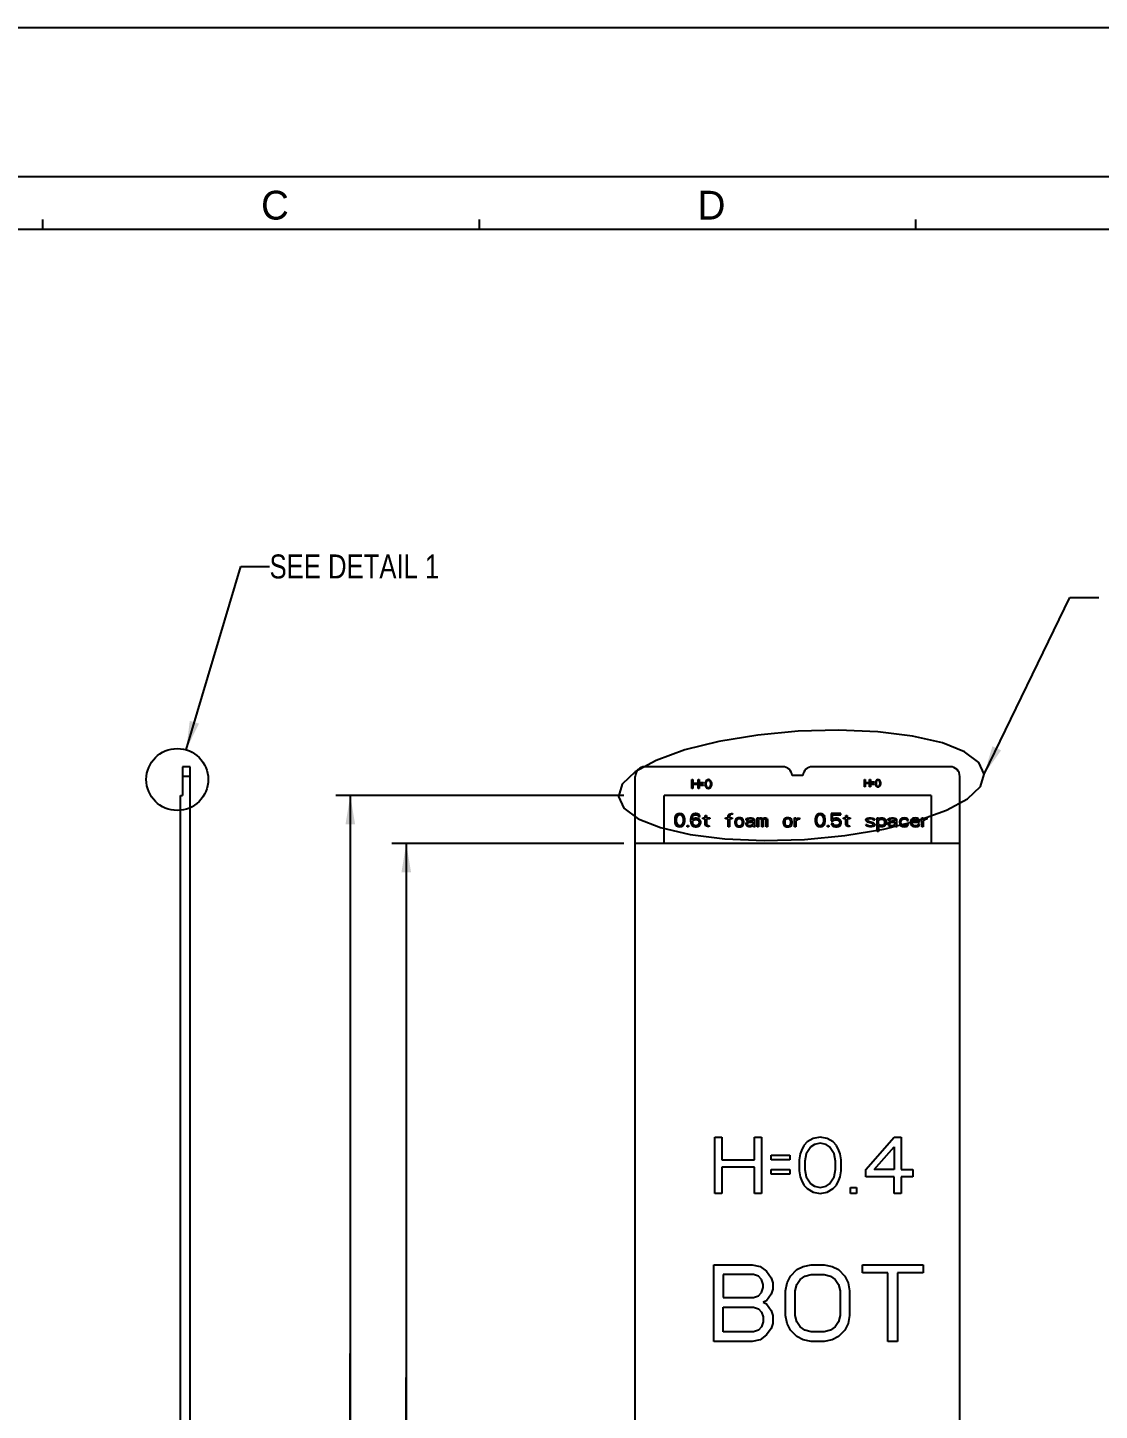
# Model space of a CAD drawing. Header units: millimetres. Extents: x 0 to 420, y 0 to 297.
# Drawn here: x 112.9 to 224.6, y 152.9 to 297 of the extents above; entities that cross this region are included whole.
import ezdxf

# ---------------------------------------------------------------- set-up
doc = ezdxf.new("R2010")
doc.units = ezdxf.units.MM
doc.header["$LTSCALE"] = 23.1
doc.layers.get('0').update_dxf_attribs({"linetype": 'CONTINUOUS'})
doc.layers.add('ASSEM_MEM', color=7, linetype='CONTINUOUS')
doc.layers.add('DETAIL', color=7, linetype='CONTINUOUS')
doc.styles.get("Standard").update_dxf_attribs({"font": 'txt', "width": 0.8})
doc.styles.add('TEXTSTYLE_2', font='txt')
doc.dimstyles.new('DIMSTYLE_7', dxfattribs={"dimtxt": 2.5, "dimasz": 3, "dimexe": 1.5, "dimexo": 1.2, "dimtad": 1, "dimdec": 1, "dimdsep": 46, "dimtxsty": 'STANDARD', "dimblk": '_FILLED', "dimblk1": '_FILLED', "dimblk2": '_FILLED', "dimcen": 0.09, "dimazin": 2, "dimtp": 0.1, "dimtm": 0.1, "dimtfac": 1, "dimtdec": 1, "dimtofl": 0, "dimtmove": 0, "dimatfit": 3, "dimldrblk": '_FILLED', "dimfxl": 1, "dimtolj": 1, "dimarcsym": 0})
doc.dimstyles.get("Standard").update_dxf_attribs({"dimtxt": 2.5, "dimasz": 3, "dimexe": 1.5, "dimexo": 1.2, "dimtad": 1, "dimdsep": 46, "dimtxsty": 'STANDARD', "dimblk": '_FILLED', "dimblk1": '_FILLED', "dimblk2": '_FILLED', "dimcen": 0.09, "dimazin": 2, "dimtol": 1, "dimtp": 0.01, "dimtm": 0.01, "dimtfac": 1, "dimtofl": 0, "dimtmove": 0, "dimatfit": 3, "dimldrblk": '_FILLED', "dimfxl": 1, "dimtolj": 1, "dimarcsym": 0})

# ---------------------------------------------------------------- blocks, each defined once
blk = doc.blocks.new('_FILLED')
at = {"color": 0, "linetype": 'BYBLOCK'}
blk.add_solid([(0, 0), (-1, 0.167), (-1, -0.167)], dxfattribs=at)
blk = doc.blocks.new('*D23')
at = {"color": 7, "linetype": 'CONTINUOUS'}
for p, q in [((175.05, 211.96), (150.88, 211.96)), ((152.38, 211.96), (152.38, 156.31)), ((152.38, 100.66), (152.38, 156.31)), ((152.38, 156.31), (152.38, 87.82)), ((178.46, 100.66), (150.88, 100.66))]:
    blk.add_line(p, q, dxfattribs=at)
at = {"color": 7, "linetype": 'CONTINUOUS', "xscale": 3, "yscale": 3, "zscale": 3}
for p, rotation in [((152.38, 211.96), 90), ((152.38, 100.66), 270)]:
    blk.add_blockref('_FILLED', p, dxfattribs=dict(at, rotation=rotation))
at = {"color": 7, "linetype": 'CONTINUOUS', "insert": (149.26, 97.82), "char_height": 2.5, "width": 10, "attachment_point": 3, "rotation": 90, "line_spacing_factor": 0.9}
blk.add_mtext('111.3', dxfattribs=at)
blk = doc.blocks.new('*D24')
at = {"color": 7, "linetype": 'CONTINUOUS'}
for p, q in [((175.05, 216.96), (145.05, 216.96)), ((146.55, 216.96), (146.55, 158.81)), ((146.55, 100.66), (146.55, 158.81)), ((146.55, 158.81), (146.55, 88.37)), ((178.46, 100.66), (145.05, 100.66))]:
    blk.add_line(p, q, dxfattribs=at)
at = {"color": 7, "linetype": 'CONTINUOUS', "xscale": 3, "yscale": 3, "zscale": 3}
for p, rotation in [((146.55, 216.96), 90), ((146.55, 100.66), 270)]:
    blk.add_blockref('_FILLED', p, dxfattribs=dict(at, rotation=rotation))
at = {"color": 7, "linetype": 'CONTINUOUS', "insert": (143.43, 98.37), "char_height": 2.5, "width": 10, "attachment_point": 3, "rotation": 90, "line_spacing_factor": 0.9}
blk.add_mtext('116.3', dxfattribs=at)

msp = doc.modelspace()

# ---------------------------------------------------------------- linework, layer by layer
at = {"color": 7, "linetype": 'CONTINUOUS'}
for p, q in [((0, 297), (420, 297)), ((19, 281.5), (401, 281.5)), ((114.5, 276), (114.5, 277)), ((160, 276), (160, 277)), ((205.5, 276), (205.5, 277)), ((23.5, 276), (396, 276))]:
    msp.add_line(p, q, dxfattribs=at)
msp.add_lwpolyline([(212.609, 219.196), (212.063, 220.41), (210.568, 221.528), (208.254, 222.45), (205.149, 223.166), (201.525, 223.613), (197.427, 223.786), (193.214, 223.669), (189.018, 223.274), (184.971, 222.606), (181.428, 221.723), (178.433, 220.636), (176.247, 219.439), (174.899, 218.149), (174.504, 216.877), (175.05, 215.662), (176.545, 214.545), (178.86, 213.622), (181.965, 212.906), (185.588, 212.459), (189.686, 212.287), (193.899, 212.404), (198.096, 212.798), (202.142, 213.467), (205.685, 214.35), (208.68, 215.437), (210.866, 216.633), (212.215, 217.924), (212.609, 219.196)], dxfattribs=at)
msp.add_circle((128.518, 218.641), 3.227, dxfattribs=at)
at = {"layer": 'ASSEM_MEM', "color": 7, "linetype": 'CONTINUOUS'}
for p, q in [((129.054, 219.965), (129.054, 216.965)), ((129.854, 219.965), (129.054, 219.965)), ((129.854, 88.965), (129.854, 219.965)), ((191.615, 219.965), (177.247, 219.965)), ((193.71, 219.065), (192.61, 219.065)), ((209.072, 219.965), (194.705, 219.965)), ((129.854, 218.965), (129.054, 218.965)), ((176.247, 89.965), (176.247, 218.965)), ((182.143, 217.706), (182.143, 218.626)), ((182.143, 218.626), (182.258, 218.626)), ((182.258, 217.706), (182.143, 217.706)), ((182.258, 218.626), (182.258, 218.254)), ((182.258, 218.254), (182.795, 218.254)), ((182.258, 218.136), (182.258, 217.706)), ((182.795, 218.136), (182.258, 218.136)), ((182.795, 218.254), (182.795, 218.626)), ((182.795, 218.626), (182.91, 218.626)), ((182.795, 217.706), (182.795, 218.136)), ((182.91, 217.706), (182.795, 217.706)), ((182.91, 218.626), (182.91, 217.706)), ((183.063, 218.254), (183.063, 218.332)), ((183.063, 218.332), (183.37, 218.332)), ((183.37, 218.254), (183.063, 218.254)), ((183.063, 218.019), (183.063, 218.097)), ((183.063, 218.097), (183.37, 218.097)), ((183.37, 218.019), (183.063, 218.019)), ((183.37, 218.332), (183.37, 218.254)), ((183.37, 218.097), (183.37, 218.019)), ((183.543, 218.352), (183.523, 218.254)), ((183.523, 218.254), (183.523, 218.078)), ((183.523, 218.078), (183.543, 217.98)), ((183.562, 218.41), (183.543, 218.352)), ((183.543, 217.98), (183.562, 217.921)), ((183.6, 218.489), (183.562, 218.41)), ((183.562, 217.921), (183.6, 217.843)), ((183.658, 218.547), (183.6, 218.489)), ((183.6, 217.843), (183.658, 217.784)), ((183.638, 218.352), (183.619, 218.234)), ((183.619, 218.234), (183.619, 218.097)), ((183.619, 218.097), (183.638, 217.98)), ((183.715, 218.469), (183.638, 218.352)), ((183.638, 217.98), (183.715, 217.862)), ((183.753, 218.606), (183.658, 218.547)), ((183.658, 217.784), (183.753, 217.725)), ((183.773, 218.508), (183.715, 218.469)), ((183.715, 217.862), (183.773, 217.823)), ((183.868, 218.626), (183.753, 218.606)), ((183.753, 217.725), (183.868, 217.706)), ((183.868, 218.528), (183.773, 218.508)), ((183.773, 217.823), (183.868, 217.804)), ((183.983, 218.606), (183.868, 218.626)), ((183.964, 218.508), (183.868, 218.528)), ((183.868, 217.804), (183.964, 217.823)), ((183.868, 217.706), (183.983, 217.725)), ((184.022, 218.469), (183.964, 218.508)), ((183.964, 217.823), (184.022, 217.862)), ((184.079, 218.547), (183.983, 218.606)), ((183.983, 217.725), (184.079, 217.784)), ((184.098, 218.352), (184.022, 218.469)), ((184.022, 217.862), (184.098, 217.98)), ((184.137, 218.489), (184.079, 218.547)), ((184.079, 217.784), (184.137, 217.843)), ((184.118, 218.234), (184.098, 218.352)), ((184.098, 217.98), (184.118, 218.097)), ((184.118, 218.097), (184.118, 218.234)), ((184.175, 218.41), (184.137, 218.489)), ((184.137, 217.843), (184.175, 217.921)), ((184.194, 218.352), (184.175, 218.41)), ((184.175, 217.921), (184.194, 217.98)), ((184.213, 218.254), (184.194, 218.352)), ((184.194, 217.98), (184.213, 218.078)), ((184.213, 218.078), (184.213, 218.254)), ((200.127, 217.866), (200.127, 218.626)), ((200.127, 218.626), (200.222, 218.626)), ((200.222, 217.866), (200.127, 217.866)), ((200.222, 218.626), (200.222, 218.318)), ((200.222, 218.318), (200.665, 218.318)), ((200.222, 218.221), (200.222, 217.866)), ((200.665, 218.221), (200.222, 218.221)), ((200.665, 218.318), (200.665, 218.626)), ((200.665, 218.626), (200.76, 218.626)), ((200.665, 217.866), (200.665, 218.221)), ((200.76, 217.866), (200.665, 217.866)), ((200.76, 218.626), (200.76, 217.866)), ((200.887, 218.318), (200.887, 218.383)), ((200.887, 218.383), (201.14, 218.383)), ((201.14, 218.318), (200.887, 218.318)), ((200.887, 218.124), (200.887, 218.189)), ((200.887, 218.189), (201.14, 218.189)), ((201.14, 218.124), (200.887, 218.124)), ((201.14, 218.383), (201.14, 218.318)), ((201.14, 218.189), (201.14, 218.124)), ((201.283, 218.399), (201.267, 218.318)), ((201.267, 218.318), (201.267, 218.173)), ((201.267, 218.173), (201.283, 218.092)), ((201.299, 218.448), (201.283, 218.399)), ((201.283, 218.092), (201.299, 218.044)), ((201.33, 218.512), (201.299, 218.448)), ((201.299, 218.044), (201.33, 217.979)), ((201.378, 218.561), (201.33, 218.512)), ((201.33, 217.979), (201.378, 217.93)), ((201.362, 218.399), (201.346, 218.302)), ((201.346, 218.302), (201.346, 218.189)), ((201.346, 218.189), (201.362, 218.092)), ((201.425, 218.496), (201.362, 218.399)), ((201.362, 218.092), (201.425, 217.995)), ((201.457, 218.609), (201.378, 218.561)), ((201.378, 217.93), (201.457, 217.882)), ((201.473, 218.529), (201.425, 218.496)), ((201.425, 217.995), (201.473, 217.963)), ((201.552, 218.626), (201.457, 218.609)), ((201.457, 217.882), (201.552, 217.866)), ((201.552, 218.545), (201.473, 218.529)), ((201.473, 217.963), (201.552, 217.946)), ((201.647, 218.609), (201.552, 218.626)), ((201.631, 218.529), (201.552, 218.545)), ((201.552, 217.946), (201.631, 217.963)), ((201.552, 217.866), (201.647, 217.882)), ((201.679, 218.496), (201.631, 218.529)), ((201.631, 217.963), (201.679, 217.995)), ((201.726, 218.561), (201.647, 218.609)), ((201.647, 217.882), (201.726, 217.93)), ((201.742, 218.399), (201.679, 218.496)), ((201.679, 217.995), (201.742, 218.092)), ((201.774, 218.512), (201.726, 218.561)), ((201.726, 217.93), (201.774, 217.979)), ((201.758, 218.302), (201.742, 218.399)), ((201.742, 218.092), (201.758, 218.189)), ((201.758, 218.189), (201.758, 218.302)), ((201.805, 218.448), (201.774, 218.512)), ((201.774, 217.979), (201.805, 218.044)), ((201.821, 218.399), (201.805, 218.448)), ((201.805, 218.044), (201.821, 218.092)), ((201.837, 218.318), (201.821, 218.399)), ((201.821, 218.092), (201.837, 218.173)), ((201.837, 218.173), (201.837, 218.318)), ((210.072, 89.965), (210.072, 218.965)), ((128.854, 88.965), (128.854, 216.965)), ((128.854, 216.965), (129.054, 216.965)), ((179.247, 211.965), (179.247, 216.965)), ((207.072, 216.965), (179.247, 216.965)), ((207.072, 216.965), (207.072, 211.965)), ((180.417, 214.776), (180.387, 214.687)), ((180.475, 214.896), (180.417, 214.776)), ((180.562, 214.985), (180.475, 214.896)), ((180.65, 214.866), (180.533, 214.687)), ((180.708, 215.074), (180.562, 214.985)), ((180.737, 214.925), (180.65, 214.866)), ((180.883, 215.104), (180.708, 215.074)), ((180.883, 214.955), (180.737, 214.925)), ((181.058, 215.074), (180.883, 215.104)), ((181.029, 214.925), (180.883, 214.955)), ((181.117, 214.866), (181.029, 214.925)), ((181.204, 214.985), (181.058, 215.074)), ((181.233, 214.687), (181.117, 214.866)), ((181.292, 214.896), (181.204, 214.985)), ((181.35, 214.776), (181.292, 214.896)), ((181.379, 214.687), (181.35, 214.776)), ((182.108, 214.866), (182.05, 214.717)), ((182.196, 214.985), (182.108, 214.866)), ((182.342, 215.074), (182.196, 214.985)), ((182.196, 214.687), (182.225, 214.776)), ((182.225, 214.776), (182.283, 214.866)), ((182.283, 214.866), (182.371, 214.925)), ((182.487, 215.104), (182.342, 215.074)), ((182.371, 214.925), (182.458, 214.955)), ((182.458, 214.955), (182.633, 214.955)), ((182.604, 215.104), (182.487, 215.104)), ((182.75, 215.074), (182.604, 215.104)), ((182.633, 214.955), (182.721, 214.925)), ((182.721, 214.925), (182.808, 214.866)), ((182.896, 214.985), (182.75, 215.074)), ((182.808, 214.866), (182.867, 214.776)), ((182.867, 214.776), (183.012, 214.776)), ((182.983, 214.866), (182.896, 214.985)), ((183.012, 214.776), (182.983, 214.866)), ((183.537, 214.657), (183.537, 214.896)), ((183.537, 214.896), (183.683, 214.896)), ((183.683, 214.896), (183.683, 214.657)), ((185.929, 214.836), (185.958, 214.925)), ((185.929, 214.657), (185.929, 214.836)), ((185.958, 214.925), (186.017, 215.015)), ((186.017, 215.015), (186.133, 215.074)), ((186.104, 214.896), (186.075, 214.806)), ((186.075, 214.806), (186.075, 214.657)), ((186.162, 214.955), (186.104, 214.896)), ((186.133, 215.074), (186.279, 215.104)), ((186.221, 214.985), (186.162, 214.955)), ((186.396, 215.015), (186.221, 214.985)), ((186.279, 215.104), (186.396, 215.104)), ((186.396, 215.104), (186.396, 215.015)), ((195.058, 214.776), (195.029, 214.687)), ((195.117, 214.896), (195.058, 214.776)), ((195.204, 214.985), (195.117, 214.896)), ((195.292, 214.866), (195.175, 214.687)), ((195.35, 215.074), (195.204, 214.985)), ((195.379, 214.925), (195.292, 214.866)), ((195.525, 215.104), (195.35, 215.074)), ((195.525, 214.955), (195.379, 214.925)), ((195.7, 215.074), (195.525, 215.104)), ((195.671, 214.925), (195.525, 214.955)), ((195.758, 214.866), (195.671, 214.925)), ((195.846, 214.985), (195.7, 215.074)), ((195.875, 214.687), (195.758, 214.866)), ((195.933, 214.896), (195.846, 214.985)), ((195.992, 214.776), (195.933, 214.896)), ((196.021, 214.687), (195.992, 214.776)), ((196.662, 215.104), (196.662, 214.33)), ((197.654, 215.104), (196.662, 215.104)), ((196.808, 214.478), (196.808, 214.955)), ((196.808, 214.955), (197.654, 214.955)), ((197.654, 214.955), (197.654, 215.104)), ((198.179, 214.657), (198.179, 214.896)), ((198.179, 214.896), (198.325, 214.896)), ((198.325, 214.896), (198.325, 214.657)), ((180.387, 214.687), (180.358, 214.538)), ((180.358, 214.538), (180.358, 214.27)), ((180.358, 214.27), (180.387, 214.121)), ((180.387, 214.121), (180.417, 214.032)), ((180.417, 214.032), (180.475, 213.913)), ((180.475, 213.913), (180.562, 213.823)), ((180.533, 214.687), (180.504, 214.508)), ((180.504, 214.508), (180.504, 214.3)), ((180.504, 214.3), (180.533, 214.121)), ((180.533, 214.121), (180.65, 213.942)), ((180.562, 213.823), (180.708, 213.734)), ((180.65, 213.942), (180.737, 213.883)), ((180.708, 213.734), (180.883, 213.704)), ((180.737, 213.883), (180.883, 213.853)), ((180.883, 213.853), (181.029, 213.883)), ((180.883, 213.704), (181.058, 213.734)), ((181.029, 213.883), (181.117, 213.942)), ((181.058, 213.734), (181.204, 213.823)), ((181.117, 213.942), (181.233, 214.121)), ((181.204, 213.823), (181.292, 213.913)), ((181.262, 214.508), (181.233, 214.687)), ((181.233, 214.121), (181.262, 214.3)), ((181.262, 214.3), (181.262, 214.508)), ((181.292, 213.913), (181.35, 214.032)), ((181.35, 214.032), (181.379, 214.121)), ((181.408, 214.538), (181.379, 214.687)), ((181.379, 214.121), (181.408, 214.27)), ((181.408, 214.27), (181.408, 214.538)), ((181.642, 213.704), (181.642, 213.853)), ((181.642, 213.853), (181.787, 213.853)), ((181.787, 213.704), (181.642, 213.704)), ((181.787, 213.853), (181.787, 213.704)), ((182.05, 214.717), (182.021, 214.508)), ((182.021, 214.508), (182.021, 214.3)), ((182.021, 214.3), (182.05, 214.091)), ((182.05, 214.091), (182.108, 213.942)), ((182.108, 213.942), (182.196, 213.823)), ((182.167, 214.508), (182.196, 214.687)), ((182.342, 214.568), (182.167, 214.449)), ((182.167, 214.449), (182.167, 214.508)), ((182.225, 214.3), (182.196, 214.21)), ((182.196, 214.21), (182.196, 214.121)), ((182.196, 214.121), (182.225, 214.032)), ((182.196, 213.823), (182.342, 213.734)), ((182.283, 214.359), (182.225, 214.3)), ((182.225, 214.032), (182.283, 213.942)), ((182.371, 214.419), (182.283, 214.359)), ((182.283, 213.942), (182.371, 213.883)), ((182.487, 214.598), (182.342, 214.568)), ((182.342, 213.734), (182.487, 213.704)), ((182.458, 214.449), (182.371, 214.419)), ((182.371, 213.883), (182.458, 213.853)), ((182.662, 214.449), (182.458, 214.449)), ((182.458, 213.853), (182.662, 213.853)), ((182.633, 214.598), (182.487, 214.598)), ((182.487, 213.704), (182.633, 213.704)), ((182.779, 214.568), (182.633, 214.598)), ((182.633, 213.704), (182.779, 213.734)), ((182.75, 214.419), (182.662, 214.449)), ((182.662, 213.853), (182.75, 213.883)), ((182.837, 214.359), (182.75, 214.419)), ((182.75, 213.883), (182.837, 213.942)), ((182.925, 214.478), (182.779, 214.568)), ((182.779, 213.734), (182.925, 213.823)), ((182.896, 214.3), (182.837, 214.359)), ((182.837, 213.942), (182.896, 214.032)), ((182.925, 214.21), (182.896, 214.3)), ((182.896, 214.032), (182.925, 214.121)), ((183.012, 214.389), (182.925, 214.478)), ((182.925, 214.121), (182.925, 214.21)), ((182.925, 213.823), (183.012, 213.942)), ((183.071, 214.24), (183.012, 214.389)), ((183.012, 213.942), (183.071, 214.091)), ((183.071, 214.091), (183.071, 214.24)), ((183.304, 214.538), (183.304, 214.657)), ((183.304, 214.657), (183.537, 214.657)), ((183.537, 214.538), (183.304, 214.538)), ((183.537, 213.942), (183.537, 214.538)), ((183.596, 213.823), (183.537, 213.942)), ((183.683, 213.764), (183.596, 213.823)), ((183.683, 214.657), (184.004, 214.657)), ((183.683, 214.538), (183.683, 214.002)), ((184.004, 214.538), (183.683, 214.538)), ((183.683, 214.002), (183.712, 213.913)), ((183.771, 213.734), (183.683, 213.764)), ((183.712, 213.913), (183.8, 213.853)), ((183.946, 213.704), (183.771, 213.734)), ((183.8, 213.853), (183.946, 213.823)), ((183.946, 213.823), (183.946, 213.704)), ((184.004, 214.657), (184.004, 214.538)), ((185.637, 214.538), (185.637, 214.657)), ((185.637, 214.657), (185.929, 214.657)), ((185.929, 214.538), (185.637, 214.538)), ((185.929, 213.704), (185.929, 214.538)), ((186.075, 213.704), (185.929, 213.704)), ((186.075, 214.657), (186.337, 214.657)), ((186.075, 214.538), (186.075, 213.704)), ((186.337, 214.538), (186.075, 214.538)), ((186.337, 214.657), (186.337, 214.538)), ((186.658, 214.359), (186.629, 214.24)), ((186.629, 214.24), (186.629, 214.121)), ((186.629, 214.121), (186.687, 213.913)), ((186.687, 214.449), (186.658, 214.359)), ((186.746, 214.538), (186.687, 214.449)), ((186.687, 213.913), (186.746, 213.823)), ((186.804, 214.598), (186.746, 214.538)), ((186.746, 213.823), (186.804, 213.764)), ((186.804, 214.359), (186.775, 214.24)), ((186.775, 214.24), (186.775, 214.121)), ((186.775, 214.121), (186.804, 214.002)), ((186.862, 214.627), (186.804, 214.598)), ((186.862, 214.449), (186.804, 214.359)), ((186.804, 214.002), (186.862, 213.913)), ((186.804, 213.764), (186.862, 213.734)), ((186.979, 214.657), (186.862, 214.627)), ((186.921, 214.508), (186.862, 214.449)), ((186.862, 213.913), (186.921, 213.853)), ((186.862, 213.734), (186.979, 213.704)), ((187.037, 214.538), (186.921, 214.508)), ((186.921, 213.853), (187.037, 213.823)), ((187.212, 214.657), (186.979, 214.657)), ((186.979, 213.704), (187.212, 213.704)), ((187.154, 214.538), (187.037, 214.538)), ((187.037, 213.823), (187.154, 213.823)), ((187.271, 214.508), (187.154, 214.538)), ((187.154, 213.823), (187.271, 213.853)), ((187.329, 214.627), (187.212, 214.657)), ((187.212, 213.704), (187.329, 213.734)), ((187.329, 214.449), (187.271, 214.508)), ((187.271, 213.853), (187.329, 213.913)), ((187.387, 214.598), (187.329, 214.627)), ((187.387, 214.359), (187.329, 214.449)), ((187.329, 213.913), (187.387, 214.002)), ((187.329, 213.734), (187.387, 213.764)), ((187.446, 214.538), (187.387, 214.598)), ((187.417, 214.24), (187.387, 214.359)), ((187.387, 214.002), (187.417, 214.121)), ((187.387, 213.764), (187.446, 213.823)), ((187.417, 214.121), (187.417, 214.24)), ((187.504, 214.449), (187.446, 214.538)), ((187.446, 213.823), (187.504, 213.913)), ((187.533, 214.359), (187.504, 214.449)), ((187.504, 213.913), (187.562, 214.121)), ((187.562, 214.24), (187.533, 214.359)), ((187.562, 214.121), (187.562, 214.24)), ((187.796, 214.478), (187.825, 214.538)), ((187.796, 214.419), (187.796, 214.478)), ((187.942, 214.419), (187.796, 214.419)), ((187.796, 214.061), (187.854, 214.181)), ((187.796, 213.972), (187.796, 214.061)), ((187.825, 213.853), (187.796, 213.972)), ((187.825, 214.538), (187.883, 214.598)), ((187.912, 213.764), (187.825, 213.853)), ((187.854, 214.181), (187.912, 214.24)), ((187.883, 214.598), (187.942, 214.627)), ((187.912, 214.24), (188.029, 214.3)), ((187.971, 213.734), (187.912, 213.764)), ((187.942, 214.627), (188.146, 214.657)), ((187.971, 214.478), (187.942, 214.419)), ((187.942, 214.002), (187.971, 214.091)), ((187.942, 213.942), (187.942, 214.002)), ((187.971, 213.883), (187.942, 213.942)), ((188.029, 214.508), (187.971, 214.478)), ((187.971, 214.091), (188.029, 214.151)), ((188.087, 213.823), (187.971, 213.883)), ((188.087, 213.704), (187.971, 213.734)), ((188.146, 214.538), (188.029, 214.508)), ((188.029, 214.3), (188.204, 214.33)), ((188.029, 214.151), (188.087, 214.181)), ((188.087, 214.181), (188.204, 214.21)), ((188.262, 213.823), (188.087, 213.823)), ((188.262, 213.704), (188.087, 213.704)), ((188.146, 214.657), (188.321, 214.657)), ((188.321, 214.538), (188.146, 214.538)), ((188.204, 214.33), (188.525, 214.33)), ((188.204, 214.21), (188.525, 214.21)), ((188.408, 213.883), (188.262, 213.823)), ((188.408, 213.734), (188.262, 213.704)), ((188.321, 214.657), (188.496, 214.627)), ((188.437, 214.508), (188.321, 214.538)), ((188.496, 213.972), (188.408, 213.883)), ((188.496, 213.793), (188.408, 213.734)), ((188.496, 214.478), (188.437, 214.508)), ((188.496, 214.627), (188.583, 214.568)), ((188.525, 214.419), (188.496, 214.478)), ((188.525, 214.032), (188.496, 213.972)), ((188.525, 213.853), (188.496, 213.793)), ((188.525, 214.33), (188.525, 214.419)), ((188.525, 214.21), (188.525, 214.032)), ((188.554, 213.764), (188.525, 213.853)), ((188.583, 213.704), (188.554, 213.764)), ((188.583, 214.568), (188.642, 214.508)), ((188.729, 213.704), (188.583, 213.704)), ((188.642, 214.508), (188.671, 214.419)), ((188.671, 214.419), (188.671, 213.942)), ((188.671, 213.942), (188.7, 213.793)), ((188.7, 213.793), (188.729, 213.704)), ((188.962, 213.704), (188.962, 214.657)), ((188.962, 214.657), (189.108, 214.657)), ((189.108, 213.704), (188.962, 213.704)), ((189.108, 214.657), (189.108, 214.568)), ((189.108, 214.568), (189.167, 214.627)), ((189.167, 214.508), (189.108, 214.449)), ((189.108, 214.449), (189.108, 213.704)), ((189.167, 214.627), (189.254, 214.657)), ((189.254, 214.538), (189.167, 214.508)), ((189.254, 214.657), (189.371, 214.657)), ((189.312, 214.538), (189.254, 214.538)), ((189.371, 214.508), (189.312, 214.538)), ((189.371, 214.657), (189.458, 214.627)), ((189.4, 214.478), (189.371, 214.508)), ((189.429, 214.419), (189.4, 214.478)), ((189.429, 213.704), (189.429, 214.419)), ((189.575, 213.704), (189.429, 213.704)), ((189.458, 214.627), (189.546, 214.538)), ((189.546, 214.538), (189.633, 214.627)), ((189.604, 214.478), (189.575, 214.419)), ((189.575, 214.419), (189.575, 213.704)), ((189.633, 214.508), (189.604, 214.478)), ((189.633, 214.627), (189.721, 214.657)), ((189.692, 214.538), (189.633, 214.508)), ((189.779, 214.538), (189.692, 214.538)), ((189.721, 214.657), (189.837, 214.657)), ((189.837, 214.508), (189.779, 214.538)), ((189.837, 214.657), (189.925, 214.627)), ((189.867, 214.478), (189.837, 214.508)), ((189.896, 214.419), (189.867, 214.478)), ((189.896, 213.704), (189.896, 214.419)), ((190.042, 213.704), (189.896, 213.704)), ((189.925, 214.627), (189.983, 214.568)), ((189.983, 214.568), (190.042, 214.419)), ((190.042, 214.419), (190.042, 213.704)), ((191.704, 214.359), (191.675, 214.24)), ((191.675, 214.24), (191.675, 214.121)), ((191.675, 214.121), (191.733, 213.913)), ((191.733, 214.449), (191.704, 214.359)), ((191.792, 214.538), (191.733, 214.449)), ((191.733, 213.913), (191.792, 213.823)), ((191.85, 214.598), (191.792, 214.538)), ((191.792, 213.823), (191.85, 213.764)), ((191.85, 214.359), (191.821, 214.24)), ((191.821, 214.24), (191.821, 214.121)), ((191.821, 214.121), (191.85, 214.002)), ((191.908, 214.627), (191.85, 214.598)), ((191.908, 214.449), (191.85, 214.359)), ((191.85, 214.002), (191.908, 213.913)), ((191.85, 213.764), (191.908, 213.734)), ((192.025, 214.657), (191.908, 214.627)), ((191.967, 214.508), (191.908, 214.449)), ((191.908, 213.913), (191.967, 213.853)), ((191.908, 213.734), (192.025, 213.704)), ((192.083, 214.538), (191.967, 214.508)), ((191.967, 213.853), (192.083, 213.823)), ((192.258, 214.657), (192.025, 214.657)), ((192.025, 213.704), (192.258, 213.704)), ((192.2, 214.538), (192.083, 214.538)), ((192.083, 213.823), (192.2, 213.823)), ((192.317, 214.508), (192.2, 214.538)), ((192.2, 213.823), (192.317, 213.853)), ((192.375, 214.627), (192.258, 214.657)), ((192.258, 213.704), (192.375, 213.734)), ((192.375, 214.449), (192.317, 214.508)), ((192.317, 213.853), (192.375, 213.913)), ((192.433, 214.598), (192.375, 214.627)), ((192.433, 214.359), (192.375, 214.449)), ((192.375, 213.913), (192.433, 214.002)), ((192.375, 213.734), (192.433, 213.764)), ((192.492, 214.538), (192.433, 214.598)), ((192.462, 214.24), (192.433, 214.359)), ((192.433, 214.002), (192.462, 214.121)), ((192.433, 213.764), (192.492, 213.823)), ((192.462, 214.121), (192.462, 214.24)), ((192.55, 214.449), (192.492, 214.538)), ((192.492, 213.823), (192.55, 213.913)), ((192.579, 214.359), (192.55, 214.449)), ((192.55, 213.913), (192.608, 214.121)), ((192.608, 214.24), (192.579, 214.359)), ((192.608, 214.121), (192.608, 214.24)), ((192.842, 213.704), (192.842, 214.657)), ((192.842, 214.657), (192.987, 214.657)), ((192.987, 213.704), (192.842, 213.704)), ((192.987, 214.657), (192.987, 214.478)), ((192.987, 214.478), (193.046, 214.538)), ((193.075, 214.419), (192.987, 214.3)), ((192.987, 214.3), (192.987, 213.704)), ((193.046, 214.538), (193.133, 214.598)), ((193.192, 214.478), (193.075, 214.419)), ((193.133, 214.598), (193.221, 214.627)), ((193.367, 214.508), (193.192, 214.478)), ((193.221, 214.627), (193.367, 214.657)), ((193.367, 214.657), (193.367, 214.508)), ((195.029, 214.687), (195, 214.538)), ((195, 214.538), (195, 214.27)), ((195, 214.27), (195.029, 214.121)), ((195.029, 214.121), (195.058, 214.032)), ((195.058, 214.032), (195.117, 213.913)), ((195.117, 213.913), (195.204, 213.823)), ((195.175, 214.687), (195.146, 214.508)), ((195.146, 214.508), (195.146, 214.3)), ((195.146, 214.3), (195.175, 214.121)), ((195.175, 214.121), (195.292, 213.942)), ((195.204, 213.823), (195.35, 213.734)), ((195.292, 213.942), (195.379, 213.883)), ((195.35, 213.734), (195.525, 213.704)), ((195.379, 213.883), (195.525, 213.853)), ((195.525, 213.853), (195.671, 213.883)), ((195.525, 213.704), (195.7, 213.734)), ((195.671, 213.883), (195.758, 213.942)), ((195.7, 213.734), (195.846, 213.823)), ((195.758, 213.942), (195.875, 214.121)), ((195.846, 213.823), (195.933, 213.913)), ((195.904, 214.508), (195.875, 214.687)), ((195.875, 214.121), (195.904, 214.3)), ((195.904, 214.3), (195.904, 214.508)), ((195.933, 213.913), (195.992, 214.032)), ((195.992, 214.032), (196.021, 214.121)), ((196.05, 214.538), (196.021, 214.687)), ((196.021, 214.121), (196.05, 214.27)), ((196.05, 214.27), (196.05, 214.538)), ((196.283, 213.704), (196.283, 213.853)), ((196.283, 213.853), (196.429, 213.853)), ((196.429, 213.704), (196.283, 213.704)), ((196.429, 213.853), (196.429, 213.704)), ((196.662, 214.33), (196.867, 214.33)), ((196.662, 214.061), (196.721, 213.942)), ((196.837, 214.061), (196.662, 214.061)), ((196.721, 213.942), (196.808, 213.823)), ((196.954, 214.568), (196.808, 214.478)), ((196.808, 213.823), (196.954, 213.734)), ((196.896, 213.942), (196.837, 214.061)), ((196.867, 214.33), (196.983, 214.419)), ((196.983, 213.883), (196.896, 213.942)), ((197.1, 214.598), (196.954, 214.568)), ((196.954, 213.734), (197.1, 213.704)), ((196.983, 214.419), (197.1, 214.449)), ((197.1, 213.853), (196.983, 213.883)), ((197.275, 214.598), (197.1, 214.598)), ((197.1, 214.449), (197.275, 214.449)), ((197.275, 213.853), (197.1, 213.853)), ((197.1, 213.704), (197.275, 213.704)), ((197.421, 214.568), (197.275, 214.598)), ((197.275, 214.449), (197.392, 214.419)), ((197.392, 213.883), (197.275, 213.853)), ((197.275, 213.704), (197.421, 213.734)), ((197.392, 214.419), (197.479, 214.359)), ((197.479, 213.942), (197.392, 213.883)), ((197.567, 214.478), (197.421, 214.568)), ((197.421, 213.734), (197.567, 213.823)), ((197.479, 214.359), (197.537, 214.27)), ((197.537, 214.032), (197.479, 213.942)), ((197.537, 214.27), (197.567, 214.181)), ((197.567, 214.121), (197.537, 214.032)), ((197.654, 214.359), (197.567, 214.478)), ((197.567, 214.181), (197.567, 214.121)), ((197.567, 213.823), (197.654, 213.942)), ((197.712, 214.21), (197.654, 214.359)), ((197.654, 213.942), (197.712, 214.091)), ((197.712, 214.091), (197.712, 214.21)), ((197.946, 214.538), (197.946, 214.657)), ((197.946, 214.657), (198.179, 214.657)), ((198.179, 214.538), (197.946, 214.538)), ((198.179, 213.942), (198.179, 214.538)), ((198.237, 213.823), (198.179, 213.942)), ((198.325, 213.764), (198.237, 213.823)), ((198.325, 214.657), (198.646, 214.657)), ((198.325, 214.538), (198.325, 214.002)), ((198.646, 214.538), (198.325, 214.538)), ((198.325, 214.002), (198.354, 213.913)), ((198.412, 213.734), (198.325, 213.764)), ((198.354, 213.913), (198.442, 213.853)), ((198.587, 213.704), (198.412, 213.734)), ((198.442, 213.853), (198.587, 213.823)), ((198.587, 213.823), (198.587, 213.704)), ((198.646, 214.657), (198.646, 214.538)), ((200.279, 214.478), (200.337, 214.568)), ((200.279, 214.419), (200.279, 214.478)), ((200.337, 214.3), (200.279, 214.419)), ((200.337, 213.823), (200.279, 213.942)), ((200.279, 213.942), (200.425, 213.942)), ((200.337, 214.568), (200.454, 214.627)), ((200.454, 214.21), (200.337, 214.3)), ((200.425, 213.764), (200.337, 213.823)), ((200.454, 214.478), (200.425, 214.419)), ((200.425, 214.419), (200.454, 214.359)), ((200.425, 213.942), (200.454, 213.883)), ((200.512, 213.734), (200.425, 213.764)), ((200.454, 214.627), (200.629, 214.657)), ((200.512, 214.508), (200.454, 214.478)), ((200.454, 214.359), (200.542, 214.3)), ((200.95, 214.061), (200.454, 214.21)), ((200.454, 213.883), (200.512, 213.853)), ((200.629, 214.538), (200.512, 214.508)), ((200.512, 213.853), (200.687, 213.823)), ((200.687, 213.704), (200.512, 213.734)), ((200.542, 214.3), (201.037, 214.151)), ((200.629, 214.657), (200.804, 214.657)), ((200.804, 214.538), (200.629, 214.538)), ((200.687, 213.823), (200.862, 213.823)), ((200.862, 213.704), (200.687, 213.704)), ((200.804, 214.657), (200.979, 214.627)), ((200.979, 214.508), (200.804, 214.538)), ((200.862, 213.823), (200.979, 213.853)), ((201.037, 213.734), (200.862, 213.704)), ((201.037, 214.002), (200.95, 214.061)), ((200.979, 214.627), (201.067, 214.598)), ((201.037, 214.478), (200.979, 214.508)), ((200.979, 213.853), (201.037, 213.883)), ((201.067, 214.419), (201.037, 214.478)), ((201.037, 214.151), (201.154, 214.061)), ((201.067, 213.942), (201.037, 214.002)), ((201.037, 213.883), (201.067, 213.942)), ((201.154, 213.793), (201.037, 213.734)), ((201.067, 214.598), (201.154, 214.538)), ((201.212, 214.419), (201.067, 214.419)), ((201.154, 214.538), (201.212, 214.419)), ((201.154, 214.061), (201.212, 213.942)), ((201.212, 213.883), (201.154, 213.793)), ((201.212, 213.942), (201.212, 213.883)), ((201.446, 213.227), (201.446, 214.657)), ((201.446, 214.657), (201.592, 214.657)), ((201.592, 214.657), (201.592, 214.478)), ((201.592, 214.478), (201.621, 214.538)), ((201.592, 214.33), (201.65, 214.419)), ((201.592, 214.032), (201.592, 214.33)), ((201.65, 213.942), (201.592, 214.032)), ((201.592, 213.883), (201.592, 213.227)), ((201.621, 213.823), (201.592, 213.883)), ((201.621, 214.538), (201.679, 214.598)), ((201.679, 213.764), (201.621, 213.823)), ((201.65, 214.419), (201.737, 214.478)), ((201.737, 213.883), (201.65, 213.942)), ((201.679, 214.598), (201.737, 214.627)), ((201.737, 213.734), (201.679, 213.764)), ((201.737, 214.627), (201.854, 214.657)), ((201.737, 214.478), (201.854, 214.508)), ((201.854, 213.853), (201.737, 213.883)), ((201.854, 213.704), (201.737, 213.734)), ((201.854, 214.657), (202.029, 214.657)), ((201.854, 214.508), (202.029, 214.508)), ((201.971, 213.853), (201.854, 213.853)), ((202.029, 213.704), (201.854, 213.704)), ((202.087, 213.883), (201.971, 213.853)), ((202.029, 214.657), (202.146, 214.627)), ((202.029, 214.508), (202.146, 214.449)), ((202.146, 213.734), (202.029, 213.704)), ((202.175, 213.942), (202.087, 213.883)), ((202.146, 214.627), (202.233, 214.568)), ((202.146, 214.449), (202.204, 214.359)), ((202.233, 213.793), (202.146, 213.734)), ((202.204, 214.002), (202.175, 213.942)), ((202.204, 214.359), (202.233, 214.27)), ((202.233, 214.091), (202.204, 214.002)), ((202.233, 214.568), (202.321, 214.478)), ((202.233, 214.27), (202.233, 214.091)), ((202.35, 213.942), (202.233, 213.793)), ((202.321, 214.478), (202.35, 214.419)), ((202.35, 214.419), (202.379, 214.3)), ((202.379, 214.061), (202.35, 213.942)), ((202.379, 214.3), (202.379, 214.061)), ((202.612, 214.478), (202.642, 214.538)), ((202.612, 214.419), (202.612, 214.478)), ((202.758, 214.419), (202.612, 214.419)), ((202.612, 214.061), (202.671, 214.181)), ((202.612, 213.972), (202.612, 214.061)), ((202.642, 213.853), (202.612, 213.972)), ((202.642, 214.538), (202.7, 214.598)), ((202.729, 213.764), (202.642, 213.853)), ((202.671, 214.181), (202.729, 214.24)), ((202.7, 214.598), (202.758, 214.627)), ((202.729, 214.24), (202.846, 214.3)), ((202.787, 213.734), (202.729, 213.764)), ((202.758, 214.627), (202.962, 214.657)), ((202.787, 214.478), (202.758, 214.419)), ((202.758, 214.002), (202.787, 214.091)), ((202.758, 213.942), (202.758, 214.002)), ((202.787, 213.883), (202.758, 213.942)), ((202.846, 214.508), (202.787, 214.478)), ((202.787, 214.091), (202.846, 214.151)), ((202.904, 213.823), (202.787, 213.883)), ((202.904, 213.704), (202.787, 213.734)), ((202.962, 214.538), (202.846, 214.508)), ((202.846, 214.3), (203.021, 214.33)), ((202.846, 214.151), (202.904, 214.181)), ((202.904, 214.181), (203.021, 214.21)), ((203.079, 213.823), (202.904, 213.823)), ((203.079, 213.704), (202.904, 213.704)), ((202.962, 214.657), (203.137, 214.657)), ((203.137, 214.538), (202.962, 214.538)), ((203.021, 214.33), (203.342, 214.33)), ((203.021, 214.21), (203.342, 214.21)), ((203.225, 213.883), (203.079, 213.823)), ((203.225, 213.734), (203.079, 213.704)), ((203.137, 214.657), (203.312, 214.627)), ((203.254, 214.508), (203.137, 214.538)), ((203.312, 213.972), (203.225, 213.883)), ((203.312, 213.793), (203.225, 213.734)), ((203.312, 214.478), (203.254, 214.508)), ((203.312, 214.627), (203.4, 214.568)), ((203.342, 214.419), (203.312, 214.478)), ((203.342, 214.032), (203.312, 213.972)), ((203.342, 213.853), (203.312, 213.793)), ((203.342, 214.33), (203.342, 214.419)), ((203.342, 214.21), (203.342, 214.032)), ((203.371, 213.764), (203.342, 213.853)), ((203.4, 213.704), (203.371, 213.764)), ((203.4, 214.568), (203.458, 214.508)), ((203.546, 213.704), (203.4, 213.704)), ((203.458, 214.508), (203.487, 214.419)), ((203.487, 214.419), (203.487, 213.942)), ((203.487, 213.942), (203.517, 213.793)), ((203.517, 213.793), (203.546, 213.704)), ((203.808, 214.359), (203.779, 214.181)), ((203.779, 214.181), (203.808, 214.002)), ((203.867, 214.478), (203.808, 214.359)), ((203.808, 214.002), (203.867, 213.883)), ((203.925, 214.538), (203.867, 214.478)), ((203.867, 213.883), (203.925, 213.823)), ((204.012, 214.598), (203.925, 214.538)), ((203.925, 214.21), (203.954, 214.33)), ((203.925, 214.121), (203.925, 214.21)), ((203.983, 213.972), (203.925, 214.121)), ((203.925, 213.823), (204.012, 213.764)), ((203.954, 214.33), (203.983, 214.389)), ((203.983, 214.389), (204.071, 214.478)), ((204.071, 213.883), (203.983, 213.972)), ((204.1, 214.627), (204.012, 214.598)), ((204.012, 213.764), (204.1, 213.734)), ((204.071, 214.478), (204.129, 214.508)), ((204.246, 213.823), (204.071, 213.883)), ((204.275, 214.657), (204.1, 214.627)), ((204.1, 213.734), (204.275, 213.704)), ((204.129, 214.508), (204.246, 214.538)), ((204.246, 214.538), (204.45, 214.508)), ((204.45, 213.853), (204.246, 213.823)), ((204.479, 214.627), (204.275, 214.657)), ((204.275, 213.704), (204.479, 213.734)), ((204.45, 214.508), (204.537, 214.449)), ((204.537, 213.913), (204.45, 213.853)), ((204.596, 214.568), (204.479, 214.627)), ((204.479, 213.734), (204.596, 213.793)), ((204.537, 214.449), (204.567, 214.359)), ((204.567, 214.002), (204.537, 213.913)), ((204.567, 214.359), (204.712, 214.359)), ((204.712, 214.002), (204.567, 214.002)), ((204.683, 214.478), (204.596, 214.568)), ((204.596, 213.793), (204.683, 213.883)), ((204.712, 214.359), (204.683, 214.478)), ((204.683, 213.883), (204.712, 214.002)), ((204.975, 214.359), (204.946, 214.181)), ((204.946, 214.181), (204.975, 214.002)), ((205.033, 214.478), (204.975, 214.359)), ((204.975, 214.002), (205.033, 213.883)), ((205.092, 214.538), (205.033, 214.478)), ((205.033, 213.883), (205.092, 213.823)), ((205.179, 214.598), (205.092, 214.538)), ((205.092, 214.121), (205.092, 214.181)), ((205.092, 214.181), (205.879, 214.181)), ((205.121, 214.032), (205.092, 214.121)), ((205.092, 213.823), (205.179, 213.764)), ((205.121, 214.33), (205.15, 214.389)), ((205.121, 214.3), (205.121, 214.33)), ((205.733, 214.3), (205.121, 214.3)), ((205.15, 213.972), (205.121, 214.032)), ((205.15, 214.389), (205.237, 214.478)), ((205.237, 213.883), (205.15, 213.972)), ((205.267, 214.627), (205.179, 214.598)), ((205.179, 213.764), (205.267, 213.734)), ((205.237, 214.478), (205.296, 214.508)), ((205.296, 213.853), (205.237, 213.883)), ((205.442, 214.657), (205.267, 214.627)), ((205.267, 213.734), (205.442, 213.704)), ((205.296, 214.508), (205.412, 214.538)), ((205.412, 213.823), (205.296, 213.853)), ((205.412, 214.538), (205.587, 214.508)), ((205.617, 213.853), (205.412, 213.823)), ((205.617, 214.627), (205.442, 214.657)), ((205.442, 213.704), (205.646, 213.734)), ((205.587, 214.508), (205.675, 214.449)), ((205.762, 214.538), (205.617, 214.627)), ((205.704, 213.913), (205.617, 213.853)), ((205.646, 213.734), (205.762, 213.793)), ((205.675, 214.449), (205.733, 214.359)), ((205.733, 214.002), (205.704, 213.913)), ((205.733, 214.359), (205.733, 214.3)), ((205.879, 214.002), (205.733, 214.002)), ((205.85, 214.419), (205.762, 214.538)), ((205.762, 213.793), (205.85, 213.883)), ((205.879, 214.3), (205.85, 214.419)), ((205.85, 213.883), (205.879, 214.002)), ((205.879, 214.181), (205.879, 214.3)), ((206.112, 213.704), (206.112, 214.657)), ((206.112, 214.657), (206.258, 214.657)), ((206.258, 213.704), (206.112, 213.704)), ((206.258, 214.657), (206.258, 214.478)), ((206.258, 214.478), (206.317, 214.538)), ((206.346, 214.419), (206.258, 214.3)), ((206.258, 214.3), (206.258, 213.704)), ((206.317, 214.538), (206.404, 214.598)), ((206.462, 214.478), (206.346, 214.419)), ((206.404, 214.598), (206.492, 214.627)), ((206.637, 214.508), (206.462, 214.478)), ((206.492, 214.627), (206.637, 214.657)), ((206.637, 214.657), (206.637, 214.508)), ((210.072, 211.965), (176.247, 211.965)), ((201.592, 213.227), (201.446, 213.227)), ((184.534, 175.499), (184.534, 181.359)), ((184.534, 181.359), (185.267, 181.359)), ((185.267, 181.359), (185.267, 178.99)), ((188.685, 178.99), (188.685, 181.359)), ((188.685, 181.359), (189.418, 181.359)), ((189.418, 181.359), (189.418, 175.499)), ((193.813, 180.487), (193.569, 179.988)), ((194.179, 180.861), (193.813, 180.487)), ((194.545, 180.362), (194.057, 179.614)), ((194.789, 181.235), (194.179, 180.861)), ((194.911, 180.611), (194.545, 180.362)), ((195.522, 181.359), (194.789, 181.235)), ((195.522, 180.736), (194.911, 180.611)), ((196.254, 181.235), (195.522, 181.359)), ((196.132, 180.611), (195.522, 180.736)), ((196.499, 180.362), (196.132, 180.611)), ((196.865, 180.861), (196.254, 181.235)), ((196.987, 179.614), (196.499, 180.362)), ((197.231, 180.487), (196.865, 180.861)), ((197.475, 179.988), (197.231, 180.487)), ((200.283, 177.993), (203.213, 181.359)), ((201.138, 177.993), (203.213, 180.362)), ((203.213, 181.359), (203.946, 181.359)), ((203.213, 180.362), (203.213, 177.993)), ((203.946, 181.359), (203.946, 177.993)), ((185.267, 178.99), (188.685, 178.99)), ((190.394, 178.99), (190.394, 179.489)), ((190.394, 179.489), (192.348, 179.489)), ((192.348, 178.99), (190.394, 178.99)), ((192.348, 179.489), (192.348, 178.99)), ((193.446, 179.614), (193.324, 178.99)), ((193.324, 178.99), (193.324, 177.868)), ((193.569, 179.988), (193.446, 179.614)), ((194.057, 179.614), (193.935, 178.866)), ((193.935, 178.866), (193.935, 177.993)), ((197.109, 178.866), (196.987, 179.614)), ((197.109, 177.993), (197.109, 178.866)), ((197.597, 179.614), (197.475, 179.988)), ((197.719, 178.99), (197.597, 179.614)), ((197.719, 177.868), (197.719, 178.99)), ((185.267, 178.242), (185.267, 175.499)), ((188.685, 178.242), (185.267, 178.242)), ((188.685, 175.499), (188.685, 178.242)), ((190.394, 177.494), (190.394, 177.993)), ((190.394, 177.993), (192.348, 177.993)), ((192.348, 177.494), (190.394, 177.494)), ((192.348, 177.993), (192.348, 177.494)), ((193.324, 177.868), (193.446, 177.245)), ((193.935, 177.993), (194.057, 177.245)), ((196.987, 177.245), (197.109, 177.993)), ((197.597, 177.245), (197.719, 177.868)), ((200.283, 177.245), (200.283, 177.993)), ((203.213, 177.993), (201.138, 177.993)), ((203.946, 177.993), (205.166, 177.993)), ((205.166, 177.993), (205.166, 177.245)), ((193.446, 177.245), (193.569, 176.871)), ((193.569, 176.871), (193.813, 176.372)), ((193.813, 176.372), (194.179, 175.998)), ((194.057, 177.245), (194.545, 176.497)), ((194.179, 175.998), (194.789, 175.624)), ((194.545, 176.497), (194.911, 176.247)), ((194.911, 176.247), (195.522, 176.123)), ((195.522, 176.123), (196.132, 176.247)), ((196.132, 176.247), (196.499, 176.497)), ((196.254, 175.624), (196.865, 175.998)), ((196.499, 176.497), (196.987, 177.245)), ((196.865, 175.998), (197.231, 176.372)), ((197.231, 176.372), (197.475, 176.871)), ((197.475, 176.871), (197.597, 177.245)), ((198.696, 175.499), (198.696, 176.123)), ((198.696, 176.123), (199.306, 176.123)), ((199.306, 176.123), (199.306, 175.499)), ((203.213, 177.245), (200.283, 177.245)), ((203.213, 175.499), (203.213, 177.245)), ((203.946, 177.245), (203.946, 175.499)), ((205.166, 177.245), (203.946, 177.245)), ((185.267, 175.499), (184.534, 175.499)), ((189.418, 175.499), (188.685, 175.499)), ((194.789, 175.624), (195.522, 175.499)), ((195.522, 175.499), (196.254, 175.624)), ((199.306, 175.499), (198.696, 175.499)), ((203.946, 175.499), (203.213, 175.499)), ((184.419, 160.068), (184.419, 168.068)), ((184.419, 168.068), (188.419, 168.068)), ((188.419, 168.068), (189.253, 167.898)), ((189.253, 167.898), (189.919, 167.387)), ((189.919, 167.387), (190.419, 166.706)), ((192.419, 166.876), (193.086, 167.557)), ((193.086, 167.557), (193.753, 167.898)), ((193.753, 167.898), (194.586, 168.068)), ((194.586, 168.068), (195.919, 168.068)), ((195.919, 168.068), (196.753, 167.898)), ((196.753, 167.898), (197.419, 167.557)), ((197.419, 167.557), (198.086, 166.876)), ((199.919, 167.217), (199.919, 168.068)), ((199.919, 168.068), (206.253, 168.068)), ((202.586, 167.217), (199.919, 167.217)), ((202.586, 160.068), (202.586, 167.217)), ((203.586, 167.217), (203.586, 160.068)), ((206.253, 167.217), (203.586, 167.217)), ((206.253, 168.068), (206.253, 167.217)), ((185.419, 167.047), (185.419, 164.664)), ((188.586, 167.047), (185.419, 167.047)), ((189.086, 166.876), (188.586, 167.047)), ((189.419, 166.536), (189.086, 166.876)), ((189.586, 166.025), (189.419, 166.536)), ((189.586, 165.685), (189.586, 166.025)), ((190.419, 166.706), (190.586, 166.196)), ((190.586, 166.196), (190.586, 165.515)), ((191.919, 165.345), (192.086, 166.196)), ((192.086, 166.196), (192.419, 166.876)), ((192.919, 165.345), (193.086, 166.025)), ((193.086, 166.025), (193.419, 166.536)), ((193.419, 166.536), (193.919, 166.876)), ((193.919, 166.876), (194.586, 167.047)), ((194.586, 167.047), (195.919, 167.047)), ((195.919, 167.047), (196.586, 166.876)), ((196.586, 166.876), (197.086, 166.536)), ((197.086, 166.536), (197.419, 166.025)), ((197.419, 166.025), (197.586, 165.345)), ((198.086, 166.876), (198.419, 166.196)), ((198.419, 166.196), (198.586, 165.345)), ((185.419, 164.664), (188.586, 164.664)), ((188.586, 164.664), (189.086, 164.834)), ((189.086, 164.834), (189.419, 165.174)), ((189.419, 165.174), (189.586, 165.685)), ((189.919, 164.323), (189.586, 164.153)), ((190.419, 165.004), (189.919, 164.323)), ((190.586, 165.515), (190.419, 165.004)), ((191.919, 162.791), (191.919, 165.345)), ((192.919, 162.791), (192.919, 165.345)), ((197.586, 165.345), (197.586, 162.791)), ((198.586, 165.345), (198.586, 162.791)), ((185.419, 161.089), (185.419, 163.642)), ((185.419, 163.642), (188.586, 163.642)), ((188.586, 163.642), (189.086, 163.472)), ((189.086, 163.472), (189.419, 163.132)), ((189.419, 163.132), (189.586, 162.621)), ((189.586, 164.153), (189.919, 163.983)), ((189.919, 163.983), (190.419, 163.302)), ((190.419, 163.302), (190.586, 162.791)), ((189.419, 161.6), (189.086, 161.259)), ((189.586, 162.111), (189.419, 161.6)), ((189.586, 162.621), (189.586, 162.111)), ((190.419, 161.43), (189.919, 160.749)), ((190.586, 161.94), (190.419, 161.43)), ((190.586, 162.791), (190.586, 161.94)), ((192.086, 161.94), (191.919, 162.791)), ((192.419, 161.259), (192.086, 161.94)), ((193.086, 162.111), (192.919, 162.791)), ((193.419, 161.6), (193.086, 162.111)), ((193.919, 161.259), (193.419, 161.6)), ((197.086, 161.6), (196.586, 161.259)), ((197.419, 162.111), (197.086, 161.6)), ((197.586, 162.791), (197.419, 162.111)), ((198.419, 161.94), (198.086, 161.259)), ((198.586, 162.791), (198.419, 161.94)), ((188.419, 160.068), (184.419, 160.068)), ((188.586, 161.089), (185.419, 161.089)), ((189.253, 160.238), (188.419, 160.068)), ((189.086, 161.259), (188.586, 161.089)), ((189.919, 160.749), (189.253, 160.238)), ((193.086, 160.579), (192.419, 161.259)), ((193.753, 160.238), (193.086, 160.579)), ((194.586, 160.068), (193.753, 160.238)), ((194.586, 161.089), (193.919, 161.259)), ((195.919, 161.089), (194.586, 161.089)), ((195.919, 160.068), (194.586, 160.068)), ((196.586, 161.259), (195.919, 161.089)), ((196.753, 160.238), (195.919, 160.068)), ((197.419, 160.579), (196.753, 160.238)), ((198.086, 161.259), (197.419, 160.579)), ((203.586, 160.068), (202.586, 160.068))]:
    msp.add_line(p, q, dxfattribs=at)
for centre, start, end in [((177.247, 218.965), 90, 180), ((191.615, 218.965), 5.73917, 90), ((194.705, 218.965), 90, 174.26083), ((209.072, 218.965), 0, 90)]:
    msp.add_arc(centre, 1, start, end, dxfattribs=at)

# ---------------------------------------------------------------- texts
at = {"color": 7, "linetype": 'CONTINUOUS', "char_height": 3, "width": 3, "attachment_point": 1, "line_spacing_factor": 0.9, "style": 'TEXTSTYLE_2'}
for s, insert in [('C', (137.25, 280)), ('D', (182.75, 280))]:
    msp.add_mtext(s, dxfattribs=dict(at, insert=insert))
at = {"layer": 'DETAIL', "color": 7, "linetype": 'CONTINUOUS', "insert": (138.133, 242.094), "char_height": 2.5, "width": 24, "attachment_point": 1, "line_spacing_factor": 0.9}
msp.add_mtext('SEE DETAIL 1', dxfattribs=at)

# ---------------------------------------------------------------- dimensions: what is measured, and where the dimension line sits
at = {"color": 7, "linetype": 'CONTINUOUS'}
for base, p1, picture, middle in [((146.555, 100.665), (176.247, 216.965), '*D24', (146.555, 93.687)), ((152.385, 100.665), (176.247, 211.965), '*D23', (152.385, 93.134))]:
    dim = msp.add_linear_dim(base=base, p1=p1, p2=(179.66, 100.665), angle=270, dimstyle='DIMSTYLE_7', dxfattribs=at)
    dim.commit()
    dim.dimension.update_dxf_attribs({"geometry": picture, "text_midpoint": middle, "dimtype": 160})

# ---------------------------------------------------------------- leaders
at = {"layer": 'DETAIL', "color": 7, "linetype": 'CONTINUOUS'}
for points in [[(129.44, 221.734), (135.133, 240.844), (138.133, 240.844)], [(212.609, 219.196), (221.552, 237.594), (224.552, 237.594)]]:
    msp.add_leader(points, dimstyle='STANDARD', override={"dimtad": 0}, dxfattribs=at)

doc.saveas('drawing.dxf')
